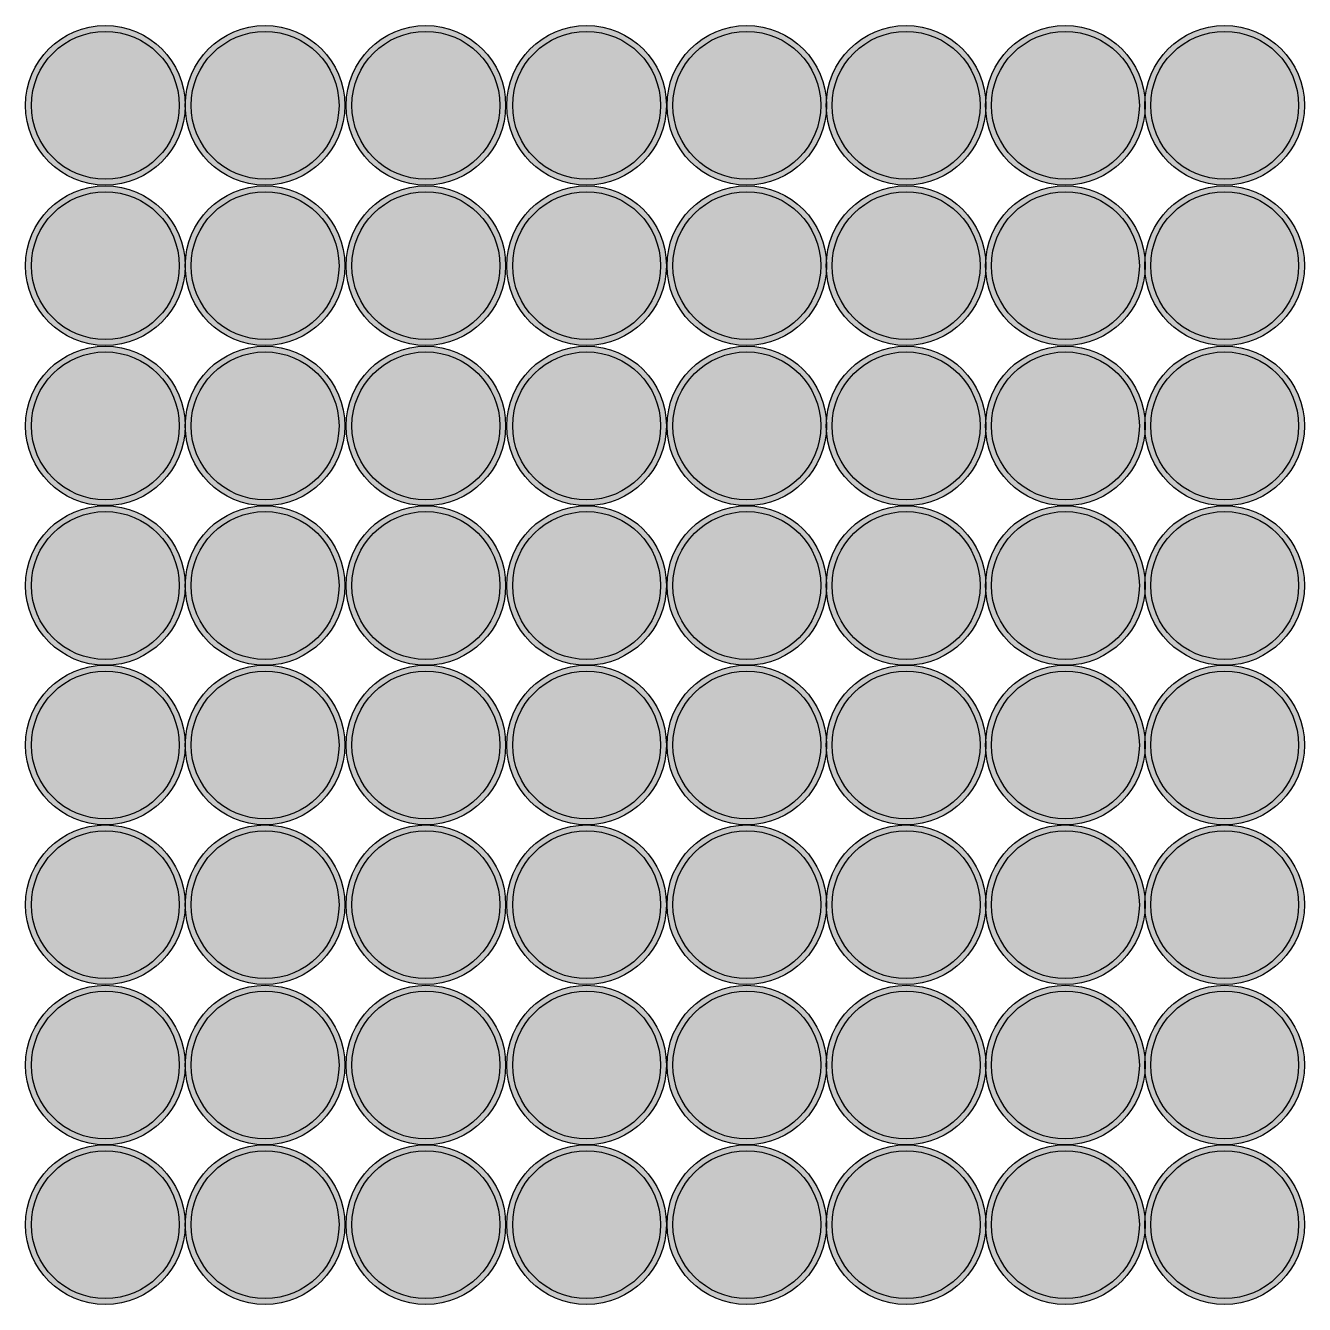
# Model space of a CAD drawing. Header units: inches. Extents: x 2620 to 4317, y 1826 to 2873.
# Drawn here: x 3246.76 to 3274.33, y 2259.35 to 2286.93 of the extents above; entities that cross this region are included whole.
import ezdxf

# ---------------------------------------------------------------- set-up
doc = ezdxf.new("R2010")
doc.units = ezdxf.units.IN
doc.header["$MEASUREMENT"] = 0

msp = doc.modelspace()

# ---------------------------------------------------------------- hatches: boundary and pattern name
h = msp.add_hatch(color=256)
h.dxf.hatch_style = 1
h.set_gradient(color1=(41, 49, 137), color2=(19, 103, 52), tint=1, name='INVCURVED')
h.paths.add_polyline_path([(3246.7558, 2285.20932, 1), (3250.1958, 2285.20932, 1)])
h.paths.add_polyline_path([(3250.0708, 2285.20932, -1), (3246.8808, 2285.20932, -1)], flags=16)
h = msp.add_hatch(color=256)
h.dxf.hatch_style = 1
h.set_gradient(color1=(41, 49, 137), color2=(19, 103, 52), tint=1, name='INVCURVED')
h.paths.add_polyline_path([(3250.19953, 2285.20932, 1), (3253.63953, 2285.20932, 1)])
h.paths.add_polyline_path([(3253.51453, 2285.20932, -1), (3250.32453, 2285.20932, -1)], flags=16)
h = msp.add_hatch(color=256)
h.dxf.hatch_style = 1
h.set_gradient(color1=(41, 49, 137), color2=(19, 103, 52), tint=1, name='INVCURVED')
h.paths.add_polyline_path([(3253.66808, 2285.20932, 1), (3257.10808, 2285.20932, 1)])
h.paths.add_polyline_path([(3256.98308, 2285.20932, -1), (3253.79308, 2285.20932, -1)], flags=16)
h = msp.add_hatch(color=256)
h.dxf.hatch_style = 1
h.set_gradient(color1=(41, 49, 137), color2=(19, 103, 52), tint=1, name='INVCURVED')
h.paths.add_polyline_path([(3257.13427, 2285.20932, 1), (3260.57427, 2285.20932, 1)])
h.paths.add_polyline_path([(3260.44927, 2285.20932, -1), (3257.25927, 2285.20932, -1)], flags=16)
h = msp.add_hatch(color=256)
h.dxf.hatch_style = 1
h.set_gradient(color1=(41, 49, 137), color2=(19, 103, 52), tint=1, name='INVCURVED')
h.paths.add_polyline_path([(3260.5882, 2285.20932, 1), (3264.0282, 2285.20932, 1)])
h.paths.add_polyline_path([(3263.9032, 2285.20932, -1), (3260.7132, 2285.20932, -1)], flags=16)
h = msp.add_hatch(color=256)
h.dxf.hatch_style = 1
h.set_gradient(color1=(41, 49, 137), color2=(19, 103, 52), tint=1, name='INVCURVED')
h.paths.add_polyline_path([(3264.02297, 2285.20932, 1), (3267.46297, 2285.20932, 1)])
h.paths.add_polyline_path([(3267.33797, 2285.20932, -1), (3264.14797, 2285.20932, -1)], flags=16)
h = msp.add_hatch(color=256)
h.dxf.hatch_style = 1
h.set_gradient(color1=(41, 49, 137), color2=(19, 103, 52), tint=1, name='INVCURVED')
h.paths.add_polyline_path([(3267.45774, 2285.20932, 1), (3270.89774, 2285.20932, 1)])
h.paths.add_polyline_path([(3270.77274, 2285.20932, -1), (3267.58274, 2285.20932, -1)], flags=16)
h = msp.add_hatch(color=256)
h.dxf.hatch_style = 1
h.set_gradient(color1=(41, 49, 137), color2=(19, 103, 52), tint=1, name='INVCURVED')
h.paths.add_polyline_path([(3270.89233, 2285.20932, 1), (3274.33233, 2285.20932, 1)])
h.paths.add_polyline_path([(3274.20733, 2285.20932, -1), (3271.01733, 2285.20932, -1)], flags=16)
h = msp.add_hatch(color=256)
h.dxf.hatch_style = 1
h.set_gradient(color1=(242, 103, 34), color2=(248, 153, 30), tint=1)
h.paths.add_polyline_path([(3250.0708, 2285.20932, 1), (3246.8808, 2285.20932, 1)])
h = msp.add_hatch(color=256)
h.dxf.hatch_style = 1
h.set_gradient(color1=(242, 103, 34), color2=(248, 153, 30), tint=1)
h.paths.add_polyline_path([(3253.51453, 2285.20932, 1), (3250.32453, 2285.20932, 1)])
h = msp.add_hatch(color=256)
h.dxf.hatch_style = 1
h.set_gradient(color1=(242, 103, 34), color2=(248, 153, 30), tint=1)
h.paths.add_polyline_path([(3256.98308, 2285.20932, 1), (3253.79308, 2285.20932, 1)])
h = msp.add_hatch(color=256)
h.dxf.hatch_style = 1
h.set_gradient(color1=(242, 103, 34), color2=(248, 153, 30), tint=1)
h.paths.add_polyline_path([(3260.44927, 2285.20932, 1), (3257.25927, 2285.20932, 1)])
h = msp.add_hatch(color=256)
h.dxf.hatch_style = 1
h.set_gradient(color1=(242, 103, 34), color2=(248, 153, 30), tint=1)
h.paths.add_polyline_path([(3263.9032, 2285.20932, 1), (3260.7132, 2285.20932, 1)])
h = msp.add_hatch(color=256)
h.dxf.hatch_style = 1
h.set_gradient(color1=(242, 103, 34), color2=(248, 153, 30), tint=1)
h.paths.add_polyline_path([(3267.33797, 2285.20932, 1), (3264.14797, 2285.20932, 1)])
h = msp.add_hatch(color=256)
h.dxf.hatch_style = 1
h.set_gradient(color1=(242, 103, 34), color2=(248, 153, 30), tint=1)
h.paths.add_polyline_path([(3270.77274, 2285.20932, 1), (3267.58274, 2285.20932, 1)])
h = msp.add_hatch(color=256)
h.dxf.hatch_style = 1
h.set_gradient(color1=(242, 103, 34), color2=(248, 153, 30), tint=1)
h.paths.add_polyline_path([(3274.20733, 2285.20932, 1), (3271.01733, 2285.20932, 1)])
h = msp.add_hatch(color=256)
h.dxf.hatch_style = 1
h.set_gradient(color1=(41, 49, 137), color2=(19, 103, 52), tint=1, name='INVCURVED')
h.paths.add_polyline_path([(3246.7558, 2281.75197, 1), (3250.1958, 2281.75197, 1)])
h.paths.add_polyline_path([(3250.0708, 2281.75197, -1), (3246.8808, 2281.75197, -1)], flags=16)
h = msp.add_hatch(color=256)
h.dxf.hatch_style = 1
h.set_gradient(color1=(242, 103, 34), color2=(248, 153, 30), tint=1)
h.paths.add_polyline_path([(3250.0708, 2281.75197, 1), (3246.8808, 2281.75197, 1)])
h = msp.add_hatch(color=256)
h.dxf.hatch_style = 1
h.set_gradient(color1=(41, 49, 137), color2=(19, 103, 52), tint=1, name='INVCURVED')
h.paths.add_polyline_path([(3250.19953, 2281.75197, 1), (3253.63953, 2281.75197, 1)])
h.paths.add_polyline_path([(3253.51453, 2281.75197, -1), (3250.32453, 2281.75197, -1)], flags=16)
h = msp.add_hatch(color=256)
h.dxf.hatch_style = 1
h.set_gradient(color1=(242, 103, 34), color2=(248, 153, 30), tint=1)
h.paths.add_polyline_path([(3253.51453, 2281.75197, 1), (3250.32453, 2281.75197, 1)])
h = msp.add_hatch(color=256)
h.dxf.hatch_style = 1
h.set_gradient(color1=(41, 49, 137), color2=(19, 103, 52), tint=1, name='INVCURVED')
h.paths.add_polyline_path([(3253.66808, 2281.75197, 1), (3257.10808, 2281.75197, 1)])
h.paths.add_polyline_path([(3256.98308, 2281.75197, -1), (3253.79308, 2281.75197, -1)], flags=16)
h = msp.add_hatch(color=256)
h.dxf.hatch_style = 1
h.set_gradient(color1=(242, 103, 34), color2=(248, 153, 30), tint=1)
h.paths.add_polyline_path([(3256.98308, 2281.75197, 1), (3253.79308, 2281.75197, 1)])
h = msp.add_hatch(color=256)
h.dxf.hatch_style = 1
h.set_gradient(color1=(41, 49, 137), color2=(19, 103, 52), tint=1, name='INVCURVED')
h.paths.add_polyline_path([(3257.13427, 2281.75197, 1), (3260.57427, 2281.75197, 1)])
h.paths.add_polyline_path([(3260.44927, 2281.75197, -1), (3257.25927, 2281.75197, -1)], flags=16)
h = msp.add_hatch(color=256)
h.dxf.hatch_style = 1
h.set_gradient(color1=(242, 103, 34), color2=(248, 153, 30), tint=1)
h.paths.add_polyline_path([(3260.44927, 2281.75197, 1), (3257.25927, 2281.75197, 1)])
h = msp.add_hatch(color=256)
h.dxf.hatch_style = 1
h.set_gradient(color1=(41, 49, 137), color2=(19, 103, 52), tint=1, name='INVCURVED')
h.paths.add_polyline_path([(3260.5882, 2281.75197, 1), (3264.0282, 2281.75197, 1)])
h.paths.add_polyline_path([(3263.9032, 2281.75197, -1), (3260.7132, 2281.75197, -1)], flags=16)
h = msp.add_hatch(color=256)
h.dxf.hatch_style = 1
h.set_gradient(color1=(242, 103, 34), color2=(248, 153, 30), tint=1)
h.paths.add_polyline_path([(3263.9032, 2281.75197, 1), (3260.7132, 2281.75197, 1)])
h = msp.add_hatch(color=256)
h.dxf.hatch_style = 1
h.set_gradient(color1=(41, 49, 137), color2=(19, 103, 52), tint=1, name='INVCURVED')
h.paths.add_polyline_path([(3264.02297, 2281.75197, 1), (3267.46297, 2281.75197, 1)])
h.paths.add_polyline_path([(3267.33797, 2281.75197, -1), (3264.14797, 2281.75197, -1)], flags=16)
h = msp.add_hatch(color=256)
h.dxf.hatch_style = 1
h.set_gradient(color1=(242, 103, 34), color2=(248, 153, 30), tint=1)
h.paths.add_polyline_path([(3267.33797, 2281.75197, 1), (3264.14797, 2281.75197, 1)])
h = msp.add_hatch(color=256)
h.dxf.hatch_style = 1
h.set_gradient(color1=(41, 49, 137), color2=(19, 103, 52), tint=1, name='INVCURVED')
h.paths.add_polyline_path([(3267.45774, 2281.75197, 1), (3270.89774, 2281.75197, 1)])
h.paths.add_polyline_path([(3270.77274, 2281.75197, -1), (3267.58274, 2281.75197, -1)], flags=16)
h = msp.add_hatch(color=256)
h.dxf.hatch_style = 1
h.set_gradient(color1=(242, 103, 34), color2=(248, 153, 30), tint=1)
h.paths.add_polyline_path([(3270.77274, 2281.75197, 1), (3267.58274, 2281.75197, 1)])
h = msp.add_hatch(color=256)
h.dxf.hatch_style = 1
h.set_gradient(color1=(41, 49, 137), color2=(19, 103, 52), tint=1, name='INVCURVED')
h.paths.add_polyline_path([(3270.89233, 2281.75197, 1), (3274.33233, 2281.75197, 1)])
h.paths.add_polyline_path([(3274.20733, 2281.75197, -1), (3271.01733, 2281.75197, -1)], flags=16)
h = msp.add_hatch(color=256)
h.dxf.hatch_style = 1
h.set_gradient(color1=(242, 103, 34), color2=(248, 153, 30), tint=1)
h.paths.add_polyline_path([(3274.20733, 2281.75197, 1), (3271.01733, 2281.75197, 1)])
h = msp.add_hatch(color=256)
h.dxf.hatch_style = 1
h.set_gradient(color1=(41, 49, 137), color2=(19, 103, 52), tint=1, name='INVCURVED')
h.paths.add_polyline_path([(3246.7558, 2278.29739, 1), (3250.1958, 2278.29739, 1)])
h.paths.add_polyline_path([(3250.0708, 2278.29739, -1), (3246.8808, 2278.29739, -1)], flags=16)
h = msp.add_hatch(color=256)
h.dxf.hatch_style = 1
h.set_gradient(color1=(242, 103, 34), color2=(248, 153, 30), tint=1)
h.paths.add_polyline_path([(3250.0708, 2278.29739, 1), (3246.8808, 2278.29739, 1)])
h = msp.add_hatch(color=256)
h.dxf.hatch_style = 1
h.set_gradient(color1=(41, 49, 137), color2=(19, 103, 52), tint=1, name='INVCURVED')
h.paths.add_polyline_path([(3250.19953, 2278.29739, 1), (3253.63953, 2278.29739, 1)])
h.paths.add_polyline_path([(3253.51453, 2278.29739, -1), (3250.32453, 2278.29739, -1)], flags=16)
h = msp.add_hatch(color=256)
h.dxf.hatch_style = 1
h.set_gradient(color1=(242, 103, 34), color2=(248, 153, 30), tint=1)
h.paths.add_polyline_path([(3253.51453, 2278.29739, 1), (3250.32453, 2278.29739, 1)])
h = msp.add_hatch(color=256)
h.dxf.hatch_style = 1
h.set_gradient(color1=(41, 49, 137), color2=(19, 103, 52), tint=1, name='INVCURVED')
h.paths.add_polyline_path([(3253.66808, 2278.29739, 1), (3257.10808, 2278.29739, 1)])
h.paths.add_polyline_path([(3256.98308, 2278.29739, -1), (3253.79308, 2278.29739, -1)], flags=16)
h = msp.add_hatch(color=256)
h.dxf.hatch_style = 1
h.set_gradient(color1=(242, 103, 34), color2=(248, 153, 30), tint=1)
h.paths.add_polyline_path([(3256.98308, 2278.29739, 1), (3253.79308, 2278.29739, 1)])
h = msp.add_hatch(color=256)
h.dxf.hatch_style = 1
h.set_gradient(color1=(41, 49, 137), color2=(19, 103, 52), tint=1, name='INVCURVED')
h.paths.add_polyline_path([(3257.13427, 2278.29739, 1), (3260.57427, 2278.29739, 1)])
h.paths.add_polyline_path([(3260.44927, 2278.29739, -1), (3257.25927, 2278.29739, -1)], flags=16)
h = msp.add_hatch(color=256)
h.dxf.hatch_style = 1
h.set_gradient(color1=(242, 103, 34), color2=(248, 153, 30), tint=1)
h.paths.add_polyline_path([(3260.44927, 2278.29739, 1), (3257.25927, 2278.29739, 1)])
h = msp.add_hatch(color=256)
h.dxf.hatch_style = 1
h.set_gradient(color1=(41, 49, 137), color2=(19, 103, 52), tint=1, name='INVCURVED')
h.paths.add_polyline_path([(3260.5882, 2278.29739, 1), (3264.0282, 2278.29739, 1)])
h.paths.add_polyline_path([(3263.9032, 2278.29739, -1), (3260.7132, 2278.29739, -1)], flags=16)
h = msp.add_hatch(color=256)
h.dxf.hatch_style = 1
h.set_gradient(color1=(242, 103, 34), color2=(248, 153, 30), tint=1)
h.paths.add_polyline_path([(3263.9032, 2278.29739, 1), (3260.7132, 2278.29739, 1)])
h = msp.add_hatch(color=256)
h.dxf.hatch_style = 1
h.set_gradient(color1=(41, 49, 137), color2=(19, 103, 52), tint=1, name='INVCURVED')
h.paths.add_polyline_path([(3264.02297, 2278.29739, 1), (3267.46297, 2278.29739, 1)])
h.paths.add_polyline_path([(3267.33797, 2278.29739, -1), (3264.14797, 2278.29739, -1)], flags=16)
h = msp.add_hatch(color=256)
h.dxf.hatch_style = 1
h.set_gradient(color1=(242, 103, 34), color2=(248, 153, 30), tint=1)
h.paths.add_polyline_path([(3267.33797, 2278.29739, 1), (3264.14797, 2278.29739, 1)])
h = msp.add_hatch(color=256)
h.dxf.hatch_style = 1
h.set_gradient(color1=(41, 49, 137), color2=(19, 103, 52), tint=1, name='INVCURVED')
h.paths.add_polyline_path([(3267.45774, 2278.29739, 1), (3270.89774, 2278.29739, 1)])
h.paths.add_polyline_path([(3270.77274, 2278.29739, -1), (3267.58274, 2278.29739, -1)], flags=16)
h = msp.add_hatch(color=256)
h.dxf.hatch_style = 1
h.set_gradient(color1=(242, 103, 34), color2=(248, 153, 30), tint=1)
h.paths.add_polyline_path([(3270.77274, 2278.29739, 1), (3267.58274, 2278.29739, 1)])
h = msp.add_hatch(color=256)
h.dxf.hatch_style = 1
h.set_gradient(color1=(41, 49, 137), color2=(19, 103, 52), tint=1, name='INVCURVED')
h.paths.add_polyline_path([(3270.89233, 2278.29739, 1), (3274.33233, 2278.29739, 1)])
h.paths.add_polyline_path([(3274.20733, 2278.29739, -1), (3271.01733, 2278.29739, -1)], flags=16)
h = msp.add_hatch(color=256)
h.dxf.hatch_style = 1
h.set_gradient(color1=(242, 103, 34), color2=(248, 153, 30), tint=1)
h.paths.add_polyline_path([(3274.20733, 2278.29739, 1), (3271.01733, 2278.29739, 1)])
h = msp.add_hatch(color=256)
h.dxf.hatch_style = 1
h.set_gradient(color1=(41, 49, 137), color2=(19, 103, 52), tint=1, name='INVCURVED')
h.paths.add_polyline_path([(3246.7558, 2274.85484, 1), (3250.1958, 2274.85484, 1)])
h.paths.add_polyline_path([(3250.0708, 2274.85484, -1), (3246.8808, 2274.85484, -1)], flags=16)
h = msp.add_hatch(color=256)
h.dxf.hatch_style = 1
h.set_gradient(color1=(242, 103, 34), color2=(248, 153, 30), tint=1)
h.paths.add_polyline_path([(3250.0708, 2274.85484, 1), (3246.8808, 2274.85484, 1)])
h = msp.add_hatch(color=256)
h.dxf.hatch_style = 1
h.set_gradient(color1=(41, 49, 137), color2=(19, 103, 52), tint=1, name='INVCURVED')
h.paths.add_polyline_path([(3250.19953, 2274.85484, 1), (3253.63953, 2274.85484, 1)])
h.paths.add_polyline_path([(3253.51453, 2274.85484, -1), (3250.32453, 2274.85484, -1)], flags=16)
h = msp.add_hatch(color=256)
h.dxf.hatch_style = 1
h.set_gradient(color1=(242, 103, 34), color2=(248, 153, 30), tint=1)
h.paths.add_polyline_path([(3253.51453, 2274.85484, 1), (3250.32453, 2274.85484, 1)])
h = msp.add_hatch(color=256)
h.dxf.hatch_style = 1
h.set_gradient(color1=(41, 49, 137), color2=(19, 103, 52), tint=1, name='INVCURVED')
h.paths.add_polyline_path([(3253.66808, 2274.85484, 1), (3257.10808, 2274.85484, 1)])
h.paths.add_polyline_path([(3256.98308, 2274.85484, -1), (3253.79308, 2274.85484, -1)], flags=16)
h = msp.add_hatch(color=256)
h.dxf.hatch_style = 1
h.set_gradient(color1=(242, 103, 34), color2=(248, 153, 30), tint=1)
h.paths.add_polyline_path([(3256.98308, 2274.85484, 1), (3253.79308, 2274.85484, 1)])
h = msp.add_hatch(color=256)
h.dxf.hatch_style = 1
h.set_gradient(color1=(41, 49, 137), color2=(19, 103, 52), tint=1, name='INVCURVED')
h.paths.add_polyline_path([(3257.13427, 2274.85484, 1), (3260.57427, 2274.85484, 1)])
h.paths.add_polyline_path([(3260.44927, 2274.85484, -1), (3257.25927, 2274.85484, -1)], flags=16)
h = msp.add_hatch(color=256)
h.dxf.hatch_style = 1
h.set_gradient(color1=(242, 103, 34), color2=(248, 153, 30), tint=1)
h.paths.add_polyline_path([(3260.44927, 2274.85484, 1), (3257.25927, 2274.85484, 1)])
h = msp.add_hatch(color=256)
h.dxf.hatch_style = 1
h.set_gradient(color1=(41, 49, 137), color2=(19, 103, 52), tint=1, name='INVCURVED')
h.paths.add_polyline_path([(3260.5882, 2274.85484, 1), (3264.0282, 2274.85484, 1)])
h.paths.add_polyline_path([(3263.9032, 2274.85484, -1), (3260.7132, 2274.85484, -1)], flags=16)
h = msp.add_hatch(color=256)
h.dxf.hatch_style = 1
h.set_gradient(color1=(242, 103, 34), color2=(248, 153, 30), tint=1)
h.paths.add_polyline_path([(3263.9032, 2274.85484, 1), (3260.7132, 2274.85484, 1)])
h = msp.add_hatch(color=256)
h.dxf.hatch_style = 1
h.set_gradient(color1=(41, 49, 137), color2=(19, 103, 52), tint=1, name='INVCURVED')
h.paths.add_polyline_path([(3264.02297, 2274.85484, 1), (3267.46297, 2274.85484, 1)])
h.paths.add_polyline_path([(3267.33797, 2274.85484, -1), (3264.14797, 2274.85484, -1)], flags=16)
h = msp.add_hatch(color=256)
h.dxf.hatch_style = 1
h.set_gradient(color1=(242, 103, 34), color2=(248, 153, 30), tint=1)
h.paths.add_polyline_path([(3267.33797, 2274.85484, 1), (3264.14797, 2274.85484, 1)])
h = msp.add_hatch(color=256)
h.dxf.hatch_style = 1
h.set_gradient(color1=(41, 49, 137), color2=(19, 103, 52), tint=1, name='INVCURVED')
h.paths.add_polyline_path([(3267.45774, 2274.85484, 1), (3270.89774, 2274.85484, 1)])
h.paths.add_polyline_path([(3270.77274, 2274.85484, -1), (3267.58274, 2274.85484, -1)], flags=16)
h = msp.add_hatch(color=256)
h.dxf.hatch_style = 1
h.set_gradient(color1=(242, 103, 34), color2=(248, 153, 30), tint=1)
h.paths.add_polyline_path([(3270.77274, 2274.85484, 1), (3267.58274, 2274.85484, 1)])
h = msp.add_hatch(color=256)
h.dxf.hatch_style = 1
h.set_gradient(color1=(41, 49, 137), color2=(19, 103, 52), tint=1, name='INVCURVED')
h.paths.add_polyline_path([(3270.89233, 2274.85484, 1), (3274.33233, 2274.85484, 1)])
h.paths.add_polyline_path([(3274.20733, 2274.85484, -1), (3271.01733, 2274.85484, -1)], flags=16)
h = msp.add_hatch(color=256)
h.dxf.hatch_style = 1
h.set_gradient(color1=(242, 103, 34), color2=(248, 153, 30), tint=1)
h.paths.add_polyline_path([(3274.20733, 2274.85484, 1), (3271.01733, 2274.85484, 1)])
h = msp.add_hatch(color=256)
h.dxf.hatch_style = 1
h.set_gradient(color1=(41, 49, 137), color2=(19, 103, 52), tint=1, name='INVCURVED')
h.paths.add_polyline_path([(3246.7558, 2271.4159, 1), (3250.1958, 2271.4159, 1)])
h.paths.add_polyline_path([(3250.0708, 2271.4159, -1), (3246.8808, 2271.4159, -1)], flags=16)
h = msp.add_hatch(color=256)
h.dxf.hatch_style = 1
h.set_gradient(color1=(41, 49, 137), color2=(19, 103, 52), tint=1, name='INVCURVED')
h.paths.add_polyline_path([(3250.19953, 2271.4159, 1), (3253.63953, 2271.4159, 1)])
h.paths.add_polyline_path([(3253.51453, 2271.4159, -1), (3250.32453, 2271.4159, -1)], flags=16)
h = msp.add_hatch(color=256)
h.dxf.hatch_style = 1
h.set_gradient(color1=(41, 49, 137), color2=(19, 103, 52), tint=1, name='INVCURVED')
h.paths.add_polyline_path([(3253.66808, 2271.4159, 1), (3257.10808, 2271.4159, 1)])
h.paths.add_polyline_path([(3256.98308, 2271.4159, -1), (3253.79308, 2271.4159, -1)], flags=16)
h = msp.add_hatch(color=256)
h.dxf.hatch_style = 1
h.set_gradient(color1=(41, 49, 137), color2=(19, 103, 52), tint=1, name='INVCURVED')
h.paths.add_polyline_path([(3257.13427, 2271.4159, 1), (3260.57427, 2271.4159, 1)])
h.paths.add_polyline_path([(3260.44927, 2271.4159, -1), (3257.25927, 2271.4159, -1)], flags=16)
h = msp.add_hatch(color=256)
h.dxf.hatch_style = 1
h.set_gradient(color1=(41, 49, 137), color2=(19, 103, 52), tint=1, name='INVCURVED')
h.paths.add_polyline_path([(3260.5882, 2271.4159, 1), (3264.0282, 2271.4159, 1)])
h.paths.add_polyline_path([(3263.9032, 2271.4159, -1), (3260.7132, 2271.4159, -1)], flags=16)
h = msp.add_hatch(color=256)
h.dxf.hatch_style = 1
h.set_gradient(color1=(41, 49, 137), color2=(19, 103, 52), tint=1, name='INVCURVED')
h.paths.add_polyline_path([(3264.02297, 2271.4159, 1), (3267.46297, 2271.4159, 1)])
h.paths.add_polyline_path([(3267.33797, 2271.4159, -1), (3264.14797, 2271.4159, -1)], flags=16)
h = msp.add_hatch(color=256)
h.dxf.hatch_style = 1
h.set_gradient(color1=(41, 49, 137), color2=(19, 103, 52), tint=1, name='INVCURVED')
h.paths.add_polyline_path([(3267.45774, 2271.4159, 1), (3270.89774, 2271.4159, 1)])
h.paths.add_polyline_path([(3270.77274, 2271.4159, -1), (3267.58274, 2271.4159, -1)], flags=16)
h = msp.add_hatch(color=256)
h.dxf.hatch_style = 1
h.set_gradient(color1=(41, 49, 137), color2=(19, 103, 52), tint=1, name='INVCURVED')
h.paths.add_polyline_path([(3270.89233, 2271.4159, 1), (3274.33233, 2271.4159, 1)])
h.paths.add_polyline_path([(3274.20733, 2271.4159, -1), (3271.01733, 2271.4159, -1)], flags=16)
h = msp.add_hatch(color=256)
h.dxf.hatch_style = 1
h.set_gradient(color1=(242, 103, 34), color2=(248, 153, 30), tint=1)
h.paths.add_polyline_path([(3250.0708, 2271.4159, 1), (3246.8808, 2271.4159, 1)])
h = msp.add_hatch(color=256)
h.dxf.hatch_style = 1
h.set_gradient(color1=(242, 103, 34), color2=(248, 153, 30), tint=1)
h.paths.add_polyline_path([(3253.51453, 2271.4159, 1), (3250.32453, 2271.4159, 1)])
h = msp.add_hatch(color=256)
h.dxf.hatch_style = 1
h.set_gradient(color1=(242, 103, 34), color2=(248, 153, 30), tint=1)
h.paths.add_polyline_path([(3256.98308, 2271.4159, 1), (3253.79308, 2271.4159, 1)])
h = msp.add_hatch(color=256)
h.dxf.hatch_style = 1
h.set_gradient(color1=(242, 103, 34), color2=(248, 153, 30), tint=1)
h.paths.add_polyline_path([(3260.44927, 2271.4159, 1), (3257.25927, 2271.4159, 1)])
h = msp.add_hatch(color=256)
h.dxf.hatch_style = 1
h.set_gradient(color1=(242, 103, 34), color2=(248, 153, 30), tint=1)
h.paths.add_polyline_path([(3263.9032, 2271.4159, 1), (3260.7132, 2271.4159, 1)])
h = msp.add_hatch(color=256)
h.dxf.hatch_style = 1
h.set_gradient(color1=(242, 103, 34), color2=(248, 153, 30), tint=1)
h.paths.add_polyline_path([(3267.33797, 2271.4159, 1), (3264.14797, 2271.4159, 1)])
h = msp.add_hatch(color=256)
h.dxf.hatch_style = 1
h.set_gradient(color1=(242, 103, 34), color2=(248, 153, 30), tint=1)
h.paths.add_polyline_path([(3270.77274, 2271.4159, 1), (3267.58274, 2271.4159, 1)])
h = msp.add_hatch(color=256)
h.dxf.hatch_style = 1
h.set_gradient(color1=(242, 103, 34), color2=(248, 153, 30), tint=1)
h.paths.add_polyline_path([(3274.20733, 2271.4159, 1), (3271.01733, 2271.4159, 1)])
h = msp.add_hatch(color=256)
h.dxf.hatch_style = 1
h.set_gradient(color1=(41, 49, 137), color2=(19, 103, 52), tint=1, name='INVCURVED')
h.paths.add_polyline_path([(3246.7558, 2267.97237, 1), (3250.1958, 2267.97237, 1)])
h.paths.add_polyline_path([(3250.0708, 2267.97237, -1), (3246.8808, 2267.97237, -1)], flags=16)
h = msp.add_hatch(color=256)
h.dxf.hatch_style = 1
h.set_gradient(color1=(242, 103, 34), color2=(248, 153, 30), tint=1)
h.paths.add_polyline_path([(3250.0708, 2267.97237, 1), (3246.8808, 2267.97237, 1)])
h = msp.add_hatch(color=256)
h.dxf.hatch_style = 1
h.set_gradient(color1=(41, 49, 137), color2=(19, 103, 52), tint=1, name='INVCURVED')
h.paths.add_polyline_path([(3250.19953, 2267.97237, 1), (3253.63953, 2267.97237, 1)])
h.paths.add_polyline_path([(3253.51453, 2267.97237, -1), (3250.32453, 2267.97237, -1)], flags=16)
h = msp.add_hatch(color=256)
h.dxf.hatch_style = 1
h.set_gradient(color1=(242, 103, 34), color2=(248, 153, 30), tint=1)
h.paths.add_polyline_path([(3253.51453, 2267.97237, 1), (3250.32453, 2267.97237, 1)])
h = msp.add_hatch(color=256)
h.dxf.hatch_style = 1
h.set_gradient(color1=(41, 49, 137), color2=(19, 103, 52), tint=1, name='INVCURVED')
h.paths.add_polyline_path([(3253.66808, 2267.97237, 1), (3257.10808, 2267.97237, 1)])
h.paths.add_polyline_path([(3256.98308, 2267.97237, -1), (3253.79308, 2267.97237, -1)], flags=16)
h = msp.add_hatch(color=256)
h.dxf.hatch_style = 1
h.set_gradient(color1=(242, 103, 34), color2=(248, 153, 30), tint=1)
h.paths.add_polyline_path([(3256.98308, 2267.97237, 1), (3253.79308, 2267.97237, 1)])
h = msp.add_hatch(color=256)
h.dxf.hatch_style = 1
h.set_gradient(color1=(41, 49, 137), color2=(19, 103, 52), tint=1, name='INVCURVED')
h.paths.add_polyline_path([(3257.13427, 2267.97237, 1), (3260.57427, 2267.97237, 1)])
h.paths.add_polyline_path([(3260.44927, 2267.97237, -1), (3257.25927, 2267.97237, -1)], flags=16)
h = msp.add_hatch(color=256)
h.dxf.hatch_style = 1
h.set_gradient(color1=(242, 103, 34), color2=(248, 153, 30), tint=1)
h.paths.add_polyline_path([(3260.44927, 2267.97237, 1), (3257.25927, 2267.97237, 1)])
h = msp.add_hatch(color=256)
h.dxf.hatch_style = 1
h.set_gradient(color1=(41, 49, 137), color2=(19, 103, 52), tint=1, name='INVCURVED')
h.paths.add_polyline_path([(3260.5882, 2267.97237, 1), (3264.0282, 2267.97237, 1)])
h.paths.add_polyline_path([(3263.9032, 2267.97237, -1), (3260.7132, 2267.97237, -1)], flags=16)
h = msp.add_hatch(color=256)
h.dxf.hatch_style = 1
h.set_gradient(color1=(242, 103, 34), color2=(248, 153, 30), tint=1)
h.paths.add_polyline_path([(3263.9032, 2267.97237, 1), (3260.7132, 2267.97237, 1)])
h = msp.add_hatch(color=256)
h.dxf.hatch_style = 1
h.set_gradient(color1=(41, 49, 137), color2=(19, 103, 52), tint=1, name='INVCURVED')
h.paths.add_polyline_path([(3264.02297, 2267.97237, 1), (3267.46297, 2267.97237, 1)])
h.paths.add_polyline_path([(3267.33797, 2267.97237, -1), (3264.14797, 2267.97237, -1)], flags=16)
h = msp.add_hatch(color=256)
h.dxf.hatch_style = 1
h.set_gradient(color1=(242, 103, 34), color2=(248, 153, 30), tint=1)
h.paths.add_polyline_path([(3267.33797, 2267.97237, 1), (3264.14797, 2267.97237, 1)])
h = msp.add_hatch(color=256)
h.dxf.hatch_style = 1
h.set_gradient(color1=(41, 49, 137), color2=(19, 103, 52), tint=1, name='INVCURVED')
h.paths.add_polyline_path([(3267.45774, 2267.97237, 1), (3270.89774, 2267.97237, 1)])
h.paths.add_polyline_path([(3270.77274, 2267.97237, -1), (3267.58274, 2267.97237, -1)], flags=16)
h = msp.add_hatch(color=256)
h.dxf.hatch_style = 1
h.set_gradient(color1=(242, 103, 34), color2=(248, 153, 30), tint=1)
h.paths.add_polyline_path([(3270.77274, 2267.97237, 1), (3267.58274, 2267.97237, 1)])
h = msp.add_hatch(color=256)
h.dxf.hatch_style = 1
h.set_gradient(color1=(41, 49, 137), color2=(19, 103, 52), tint=1, name='INVCURVED')
h.paths.add_polyline_path([(3270.89233, 2267.97237, 1), (3274.33233, 2267.97237, 1)])
h.paths.add_polyline_path([(3274.20733, 2267.97237, -1), (3271.01733, 2267.97237, -1)], flags=16)
h = msp.add_hatch(color=256)
h.dxf.hatch_style = 1
h.set_gradient(color1=(242, 103, 34), color2=(248, 153, 30), tint=1)
h.paths.add_polyline_path([(3274.20733, 2267.97237, 1), (3271.01733, 2267.97237, 1)])
h = msp.add_hatch(color=256)
h.dxf.hatch_style = 1
h.set_gradient(color1=(41, 49, 137), color2=(19, 103, 52), tint=1, name='INVCURVED')
h.paths.add_polyline_path([(3246.7558, 2264.51502, 1), (3250.1958, 2264.51502, 1)])
h.paths.add_polyline_path([(3250.0708, 2264.51502, -1), (3246.8808, 2264.51502, -1)], flags=16)
h = msp.add_hatch(color=256)
h.dxf.hatch_style = 1
h.set_gradient(color1=(242, 103, 34), color2=(248, 153, 30), tint=1)
h.paths.add_polyline_path([(3250.0708, 2264.51502, 1), (3246.8808, 2264.51502, 1)])
h = msp.add_hatch(color=256)
h.dxf.hatch_style = 1
h.set_gradient(color1=(41, 49, 137), color2=(19, 103, 52), tint=1, name='INVCURVED')
h.paths.add_polyline_path([(3250.19953, 2264.51502, 1), (3253.63953, 2264.51502, 1)])
h.paths.add_polyline_path([(3253.51453, 2264.51502, -1), (3250.32453, 2264.51502, -1)], flags=16)
h = msp.add_hatch(color=256)
h.dxf.hatch_style = 1
h.set_gradient(color1=(242, 103, 34), color2=(248, 153, 30), tint=1)
h.paths.add_polyline_path([(3253.51453, 2264.51502, 1), (3250.32453, 2264.51502, 1)])
h = msp.add_hatch(color=256)
h.dxf.hatch_style = 1
h.set_gradient(color1=(41, 49, 137), color2=(19, 103, 52), tint=1, name='INVCURVED')
h.paths.add_polyline_path([(3253.66808, 2264.51502, 1), (3257.10808, 2264.51502, 1)])
h.paths.add_polyline_path([(3256.98308, 2264.51502, -1), (3253.79308, 2264.51502, -1)], flags=16)
h = msp.add_hatch(color=256)
h.dxf.hatch_style = 1
h.set_gradient(color1=(242, 103, 34), color2=(248, 153, 30), tint=1)
h.paths.add_polyline_path([(3256.98308, 2264.51502, 1), (3253.79308, 2264.51502, 1)])
h = msp.add_hatch(color=256)
h.dxf.hatch_style = 1
h.set_gradient(color1=(41, 49, 137), color2=(19, 103, 52), tint=1, name='INVCURVED')
h.paths.add_polyline_path([(3257.13427, 2264.51502, 1), (3260.57427, 2264.51502, 1)])
h.paths.add_polyline_path([(3260.44927, 2264.51502, -1), (3257.25927, 2264.51502, -1)], flags=16)
h = msp.add_hatch(color=256)
h.dxf.hatch_style = 1
h.set_gradient(color1=(242, 103, 34), color2=(248, 153, 30), tint=1)
h.paths.add_polyline_path([(3260.44927, 2264.51502, 1), (3257.25927, 2264.51502, 1)])
h = msp.add_hatch(color=256)
h.dxf.hatch_style = 1
h.set_gradient(color1=(41, 49, 137), color2=(19, 103, 52), tint=1, name='INVCURVED')
h.paths.add_polyline_path([(3260.5882, 2264.51502, 1), (3264.0282, 2264.51502, 1)])
h.paths.add_polyline_path([(3263.9032, 2264.51502, -1), (3260.7132, 2264.51502, -1)], flags=16)
h = msp.add_hatch(color=256)
h.dxf.hatch_style = 1
h.set_gradient(color1=(242, 103, 34), color2=(248, 153, 30), tint=1)
h.paths.add_polyline_path([(3263.9032, 2264.51502, 1), (3260.7132, 2264.51502, 1)])
h = msp.add_hatch(color=256)
h.dxf.hatch_style = 1
h.set_gradient(color1=(41, 49, 137), color2=(19, 103, 52), tint=1, name='INVCURVED')
h.paths.add_polyline_path([(3264.02297, 2264.51502, 1), (3267.46297, 2264.51502, 1)])
h.paths.add_polyline_path([(3267.33797, 2264.51502, -1), (3264.14797, 2264.51502, -1)], flags=16)
h = msp.add_hatch(color=256)
h.dxf.hatch_style = 1
h.set_gradient(color1=(242, 103, 34), color2=(248, 153, 30), tint=1)
h.paths.add_polyline_path([(3267.33797, 2264.51502, 1), (3264.14797, 2264.51502, 1)])
h = msp.add_hatch(color=256)
h.dxf.hatch_style = 1
h.set_gradient(color1=(41, 49, 137), color2=(19, 103, 52), tint=1, name='INVCURVED')
h.paths.add_polyline_path([(3267.45774, 2264.51502, 1), (3270.89774, 2264.51502, 1)])
h.paths.add_polyline_path([(3270.77274, 2264.51502, -1), (3267.58274, 2264.51502, -1)], flags=16)
h = msp.add_hatch(color=256)
h.dxf.hatch_style = 1
h.set_gradient(color1=(242, 103, 34), color2=(248, 153, 30), tint=1)
h.paths.add_polyline_path([(3270.77274, 2264.51502, 1), (3267.58274, 2264.51502, 1)])
h = msp.add_hatch(color=256)
h.dxf.hatch_style = 1
h.set_gradient(color1=(41, 49, 137), color2=(19, 103, 52), tint=1, name='INVCURVED')
h.paths.add_polyline_path([(3270.89233, 2264.51502, 1), (3274.33233, 2264.51502, 1)])
h.paths.add_polyline_path([(3274.20733, 2264.51502, -1), (3271.01733, 2264.51502, -1)], flags=16)
h = msp.add_hatch(color=256)
h.dxf.hatch_style = 1
h.set_gradient(color1=(242, 103, 34), color2=(248, 153, 30), tint=1)
h.paths.add_polyline_path([(3274.20733, 2264.51502, 1), (3271.01733, 2264.51502, 1)])
h = msp.add_hatch(color=256)
h.dxf.hatch_style = 1
h.set_gradient(color1=(41, 49, 137), color2=(19, 103, 52), tint=1, name='INVCURVED')
h.paths.add_polyline_path([(3246.7558, 2261.07277, 1), (3250.1958, 2261.07277, 1)])
h.paths.add_polyline_path([(3250.0708, 2261.07277, -1), (3246.8808, 2261.07277, -1)], flags=16)
h = msp.add_hatch(color=256)
h.dxf.hatch_style = 1
h.set_gradient(color1=(242, 103, 34), color2=(248, 153, 30), tint=1)
h.paths.add_polyline_path([(3250.0708, 2261.07277, 1), (3246.8808, 2261.07277, 1)])
h = msp.add_hatch(color=256)
h.dxf.hatch_style = 1
h.set_gradient(color1=(41, 49, 137), color2=(19, 103, 52), tint=1, name='INVCURVED')
h.paths.add_polyline_path([(3250.19953, 2261.07277, 1), (3253.63953, 2261.07277, 1)])
h.paths.add_polyline_path([(3253.51453, 2261.07277, -1), (3250.32453, 2261.07277, -1)], flags=16)
h = msp.add_hatch(color=256)
h.dxf.hatch_style = 1
h.set_gradient(color1=(242, 103, 34), color2=(248, 153, 30), tint=1)
h.paths.add_polyline_path([(3253.51453, 2261.07277, 1), (3250.32453, 2261.07277, 1)])
h = msp.add_hatch(color=256)
h.dxf.hatch_style = 1
h.set_gradient(color1=(41, 49, 137), color2=(19, 103, 52), tint=1, name='INVCURVED')
h.paths.add_polyline_path([(3253.66808, 2261.07277, 1), (3257.10808, 2261.07277, 1)])
h.paths.add_polyline_path([(3256.98308, 2261.07277, -1), (3253.79308, 2261.07277, -1)], flags=16)
h = msp.add_hatch(color=256)
h.dxf.hatch_style = 1
h.set_gradient(color1=(242, 103, 34), color2=(248, 153, 30), tint=1)
h.paths.add_polyline_path([(3256.98308, 2261.07277, 1), (3253.79308, 2261.07277, 1)])
h = msp.add_hatch(color=256)
h.dxf.hatch_style = 1
h.set_gradient(color1=(41, 49, 137), color2=(19, 103, 52), tint=1, name='INVCURVED')
h.paths.add_polyline_path([(3257.13427, 2261.07277, 1), (3260.57427, 2261.07277, 1)])
h.paths.add_polyline_path([(3260.44927, 2261.07277, -1), (3257.25927, 2261.07277, -1)], flags=16)
h = msp.add_hatch(color=256)
h.dxf.hatch_style = 1
h.set_gradient(color1=(242, 103, 34), color2=(248, 153, 30), tint=1)
h.paths.add_polyline_path([(3260.44927, 2261.07277, 1), (3257.25927, 2261.07277, 1)])
h = msp.add_hatch(color=256)
h.dxf.hatch_style = 1
h.set_gradient(color1=(41, 49, 137), color2=(19, 103, 52), tint=1, name='INVCURVED')
h.paths.add_polyline_path([(3260.5882, 2261.07277, 1), (3264.0282, 2261.07277, 1)])
h.paths.add_polyline_path([(3263.9032, 2261.07277, -1), (3260.7132, 2261.07277, -1)], flags=16)
h = msp.add_hatch(color=256)
h.dxf.hatch_style = 1
h.set_gradient(color1=(242, 103, 34), color2=(248, 153, 30), tint=1)
h.paths.add_polyline_path([(3263.9032, 2261.07277, 1), (3260.7132, 2261.07277, 1)])
h = msp.add_hatch(color=256)
h.dxf.hatch_style = 1
h.set_gradient(color1=(41, 49, 137), color2=(19, 103, 52), tint=1, name='INVCURVED')
h.paths.add_polyline_path([(3264.02297, 2261.07277, 1), (3267.46297, 2261.07277, 1)])
h.paths.add_polyline_path([(3267.33797, 2261.07277, -1), (3264.14797, 2261.07277, -1)], flags=16)
h = msp.add_hatch(color=256)
h.dxf.hatch_style = 1
h.set_gradient(color1=(242, 103, 34), color2=(248, 153, 30), tint=1)
h.paths.add_polyline_path([(3267.33797, 2261.07277, 1), (3264.14797, 2261.07277, 1)])
h = msp.add_hatch(color=256)
h.dxf.hatch_style = 1
h.set_gradient(color1=(41, 49, 137), color2=(19, 103, 52), tint=1, name='INVCURVED')
h.paths.add_polyline_path([(3267.45774, 2261.07277, 1), (3270.89774, 2261.07277, 1)])
h.paths.add_polyline_path([(3270.77274, 2261.07277, -1), (3267.58274, 2261.07277, -1)], flags=16)
h = msp.add_hatch(color=256)
h.dxf.hatch_style = 1
h.set_gradient(color1=(242, 103, 34), color2=(248, 153, 30), tint=1)
h.paths.add_polyline_path([(3270.77274, 2261.07277, 1), (3267.58274, 2261.07277, 1)])
h = msp.add_hatch(color=256)
h.dxf.hatch_style = 1
h.set_gradient(color1=(41, 49, 137), color2=(19, 103, 52), tint=1, name='INVCURVED')
h.paths.add_polyline_path([(3270.89233, 2261.07277, 1), (3274.33233, 2261.07277, 1)])
h.paths.add_polyline_path([(3274.20733, 2261.07277, -1), (3271.01733, 2261.07277, -1)], flags=16)
h = msp.add_hatch(color=256)
h.dxf.hatch_style = 1
h.set_gradient(color1=(242, 103, 34), color2=(248, 153, 30), tint=1)
h.paths.add_polyline_path([(3274.20733, 2261.07277, 1), (3271.01733, 2261.07277, 1)])

# ---------------------------------------------------------------- linework, layer by layer
for centre, radius in [((3248.4758, 2285.20932), 1.72), ((3251.91953, 2285.20932), 1.72), ((3255.38808, 2285.20932), 1.72), ((3258.85427, 2285.20932), 1.72), ((3262.3082, 2285.20932), 1.72), ((3265.74297, 2285.20932), 1.72), ((3269.17774, 2285.20932), 1.72), ((3272.61233, 2285.20932), 1.72), ((3248.4758, 2285.20932), 1.595), ((3251.91953, 2285.20932), 1.595), ((3255.38808, 2285.20932), 1.595), ((3258.85427, 2285.20932), 1.595), ((3262.3082, 2285.20932), 1.595), ((3265.74297, 2285.20932), 1.595), ((3269.17774, 2285.20932), 1.595), ((3272.61233, 2285.20932), 1.595), ((3248.4758, 2281.75197), 1.72), ((3248.4758, 2281.75197), 1.595), ((3251.91953, 2281.75197), 1.72), ((3251.91953, 2281.75197), 1.595), ((3255.38808, 2281.75197), 1.72), ((3255.38808, 2281.75197), 1.595), ((3258.85427, 2281.75197), 1.72), ((3258.85427, 2281.75197), 1.595), ((3262.3082, 2281.75197), 1.72), ((3262.3082, 2281.75197), 1.595), ((3265.74297, 2281.75197), 1.72), ((3265.74297, 2281.75197), 1.595), ((3269.17774, 2281.75197), 1.72), ((3269.17774, 2281.75197), 1.595), ((3272.61233, 2281.75197), 1.72), ((3272.61233, 2281.75197), 1.595), ((3248.4758, 2278.29739), 1.72), ((3248.4758, 2278.29739), 1.595), ((3251.91953, 2278.29739), 1.72), ((3251.91953, 2278.29739), 1.595), ((3255.38808, 2278.29739), 1.72), ((3255.38808, 2278.29739), 1.595), ((3258.85427, 2278.29739), 1.72), ((3258.85427, 2278.29739), 1.595), ((3262.3082, 2278.29739), 1.72), ((3262.3082, 2278.29739), 1.595), ((3265.74297, 2278.29739), 1.72), ((3265.74297, 2278.29739), 1.595), ((3269.17774, 2278.29739), 1.72), ((3269.17774, 2278.29739), 1.595), ((3272.61233, 2278.29739), 1.72), ((3272.61233, 2278.29739), 1.595), ((3248.4758, 2274.85484), 1.72), ((3248.4758, 2274.85484), 1.595), ((3251.91953, 2274.85484), 1.72), ((3251.91953, 2274.85484), 1.595), ((3255.38808, 2274.85484), 1.72), ((3255.38808, 2274.85484), 1.595), ((3258.85427, 2274.85484), 1.72), ((3258.85427, 2274.85484), 1.595), ((3262.3082, 2274.85484), 1.72), ((3262.3082, 2274.85484), 1.595), ((3265.74297, 2274.85484), 1.72), ((3265.74297, 2274.85484), 1.595), ((3269.17774, 2274.85484), 1.72), ((3269.17774, 2274.85484), 1.595), ((3272.61233, 2274.85484), 1.72), ((3272.61233, 2274.85484), 1.595), ((3248.4758, 2271.4159), 1.72), ((3251.91953, 2271.4159), 1.72), ((3255.38808, 2271.4159), 1.72), ((3258.85427, 2271.4159), 1.72), ((3262.3082, 2271.4159), 1.72), ((3265.74297, 2271.4159), 1.72), ((3269.17774, 2271.4159), 1.72), ((3272.61233, 2271.4159), 1.72), ((3248.4758, 2271.4159), 1.595), ((3251.91953, 2271.4159), 1.595), ((3255.38808, 2271.4159), 1.595), ((3258.85427, 2271.4159), 1.595), ((3262.3082, 2271.4159), 1.595), ((3265.74297, 2271.4159), 1.595), ((3269.17774, 2271.4159), 1.595), ((3272.61233, 2271.4159), 1.595), ((3248.4758, 2267.97237), 1.72), ((3248.4758, 2267.97237), 1.595), ((3251.91953, 2267.97237), 1.72), ((3251.91953, 2267.97237), 1.595), ((3255.38808, 2267.97237), 1.72), ((3255.38808, 2267.97237), 1.595), ((3258.85427, 2267.97237), 1.72), ((3258.85427, 2267.97237), 1.595), ((3262.3082, 2267.97237), 1.72), ((3262.3082, 2267.97237), 1.595), ((3265.74297, 2267.97237), 1.72), ((3265.74297, 2267.97237), 1.595), ((3269.17774, 2267.97237), 1.72), ((3269.17774, 2267.97237), 1.595), ((3272.61233, 2267.97237), 1.72), ((3272.61233, 2267.97237), 1.595), ((3248.4758, 2264.51502), 1.72), ((3248.4758, 2264.51502), 1.595), ((3251.91953, 2264.51502), 1.72), ((3251.91953, 2264.51502), 1.595), ((3255.38808, 2264.51502), 1.72), ((3255.38808, 2264.51502), 1.595), ((3258.85427, 2264.51502), 1.72), ((3258.85427, 2264.51502), 1.595), ((3262.3082, 2264.51502), 1.72), ((3262.3082, 2264.51502), 1.595), ((3265.74297, 2264.51502), 1.72), ((3265.74297, 2264.51502), 1.595), ((3269.17774, 2264.51502), 1.72), ((3269.17774, 2264.51502), 1.595), ((3272.61233, 2264.51502), 1.72), ((3272.61233, 2264.51502), 1.595), ((3248.4758, 2261.07277), 1.72), ((3248.4758, 2261.07277), 1.595), ((3251.91953, 2261.07277), 1.72), ((3251.91953, 2261.07277), 1.595), ((3255.38808, 2261.07277), 1.72), ((3255.38808, 2261.07277), 1.595), ((3258.85427, 2261.07277), 1.72), ((3258.85427, 2261.07277), 1.595), ((3262.3082, 2261.07277), 1.72), ((3262.3082, 2261.07277), 1.595), ((3265.74297, 2261.07277), 1.72), ((3265.74297, 2261.07277), 1.595), ((3269.17774, 2261.07277), 1.72), ((3269.17774, 2261.07277), 1.595), ((3272.61233, 2261.07277), 1.72), ((3272.61233, 2261.07277), 1.595)]:
    msp.add_circle(centre, radius)

doc.saveas('drawing.dxf')
